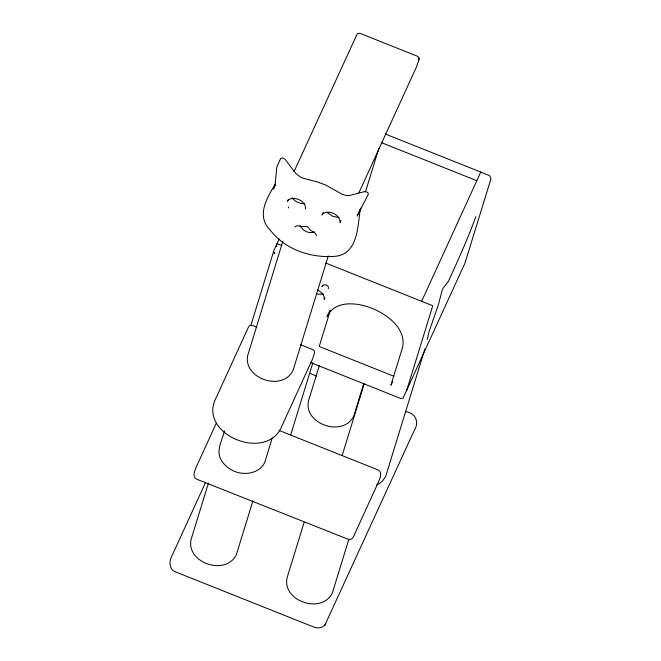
<?xml version="1.0" encoding="UTF-8"?>
<svg xmlns="http://www.w3.org/2000/svg" width="661" height="661" viewBox="0 0 661 661"><rect width="100%" height="100%" fill="white"/><g stroke="black" fill="none" stroke-linecap="round" stroke-linejoin="round"><path stroke-width="0.99" d="M294.087 171.488L357.287 33.703L359.807 33.257L417.612 56.317C421.214 58.49 416.917 63.53 416.76 66.323L358.832 192.954M419.057 58.094L419.057 58.689M316.594 235.737L315.14 233.151L310.273 230.111L308.596 227.673L306.555 226.393L302.515 226.64L297.095 225.698L294.765 226.971M305.605 208.504L305.539 208.884C306.101 200.845 293.707 195.317 287.932 200.366L287.527 201.291L288.336 199.515M328.319 288.667C329.69 284.957 323.378 283.255 322.006 286.634L322.791 284.916M418.9 59.531L418.677 60.308M250.783 325.666L273.902 250.511L279.19 238.943M276.149 246.545L277.058 243.62L281.834 245.52M208.446 483.059L191.888 536.897C182.833 561.486 225.211 577.433 236.374 554.645L252.94 500.815M224.484 430.922C222.319 440.267 215.593 450.43 221.171 459.94C224.162 465.179 228.995 469.037 234.498 471.384C244.967 475.647 259.459 473.392 264.764 462.378L272.291 437.904M282.875 241.133L248.586 352.602C239.53 377.191 281.908 393.138 293.071 370.35L328.277 255.923M290.7 434.855L312.868 362.806M365.483 191.773L378.844 148.353M330.393 310.141L319.213 346.463L393.89 376.258M319.321 365.657L309.298 398.236C300.251 422.825 342.629 438.772 353.792 415.984L363.814 383.413M304.126 522.33L287.865 575.186C278.818 599.775 321.196 615.722 332.359 592.934L348.917 539.103M342.142 455.569L364.31 383.512M406.647 390.659L432.765 305.737L325.774 263.053M424.891 348.95L385.718 476.275C383.611 480.035 380.604 483.637 376.406 485.083M360.253 209.347C357.576 226.963 357.932 255.088 334.028 256.402C310.298 257.997 285.048 249.445 270.25 230.127L270.118 229.97C255.964 215.684 266.97 197.912 275.282 184.229M275.505 184.634L273.472 189.079L275.216 183.634L276.827 166.936L280.718 158.359L282.792 157.938L285.114 159.342L295.822 173.529L300.193 176.9L303.647 178.404L317.032 181.808L325.576 184.981L342.448 194.417L345.976 195.408L349.38 195.524L364.608 191.591L367.053 192.062L368.194 193.144L368.284 194.359L357.13 216.073L360.782 208.075M216.279 423.247L196.185 467.162C194.855 470.582 191.64 477.333 196.961 479.299L349.107 539.649L351.751 538.897L353.28 537.062L378.497 481.935C379.835 478.514 383.041 471.772 377.728 469.797L279.173 430.476M323.262 212.396L322.039 215.065L322.444 214.131C328.22 209.083 340.613 214.618 340.051 222.658L340.936 220.501M205.629 482.274L172.199 555.331C168.795 560.858 168.745 569.799 176.057 572.112L313.917 627.107C318.024 628.884 323.725 627.834 325.856 623.579M325.014 297.698L324.229 299.425C324.972 295.112 320.982 291.84 317.611 289.956M329.814 310.761L327.055 316.784C334.78 299.392 358.584 302.581 372.986 308.737C387.949 315.041 406.003 328.624 402.689 346.959L390.907 385.247L392.485 381.802M421.644 301.3L480.754 172.083M475.821 216.618C467.872 238.704 458.156 259.913 448.48 281.231L443.225 288.006L442.077 290.427L438.45 304.564L429.229 331.144L427.221 339.506M324.915 625.05L414.323 430.303C419.628 422.239 415.389 412.885 405.689 411.621M314.595 231.887C309.026 234.168 302.68 230.854 300.16 225.649M323.634 294.211L316.908 294.112M304.498 203.646C299.722 203.91 294.814 201.622 292.063 197.689M339.01 217.411L332.97 216.42L327.707 212.9M385.206 133.96L489.652 175.636L490.983 178.743L464.964 263.161L403.012 398.244L400.475 398.385L310.488 362.484M381.48 142.66L476.812 180.701M256.914 327.327C254.601 326.36 249.709 323.254 248.412 327.203L216.296 397.418C196.887 433.228 263.706 461.609 280.611 428.799L312.727 358.584C313.05 356.13 316.644 351.156 312.793 349.619L300.474 344.703M309.951 373.424L316.652 376.101M288.436 206.901L288.626 207.951M274.778 253.725L273.728 252.172L274.778 253.725"/></g></svg>
